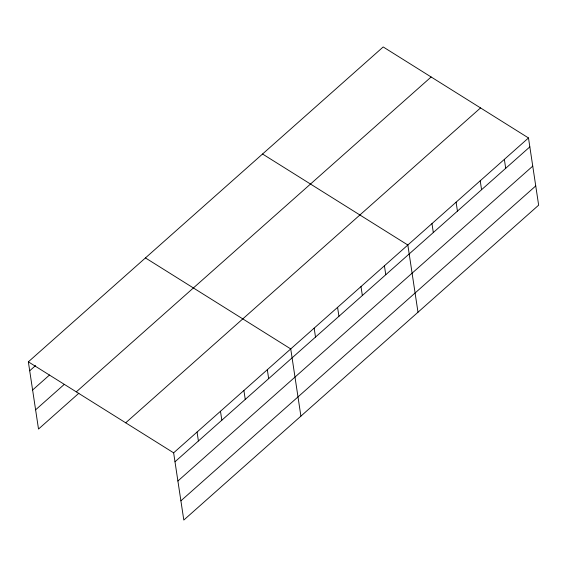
<?xml version="1.0" encoding="UTF-8"?>
<svg xmlns="http://www.w3.org/2000/svg" width="567" height="567" viewBox="0 0 567 567"><rect width="100%" height="100%" fill="white"/><g stroke="black" fill="none" stroke-linecap="round" stroke-linejoin="round"><path stroke-width="0.85" d="M28.35 361.838L383.193 46.955L528.487 137.951L538.65 205.162L183.807 520.045L173.637 452.835L28.35 361.838L38.513 429.049L78.848 393.257M29.704 370.775L35.558 365.58M32.61 390.004L49.527 375M35.608 409.821L64.234 384.419M76.297 391.868L431.14 76.984M125.697 422.805L480.54 107.921M173.637 452.835L528.487 137.951M174.99 461.772L529.833 146.888M177.896 481L532.746 166.117M180.894 500.817L535.744 185.933M262.549 154.011L407.836 245.008L417.999 312.226M145.45 257.928L290.736 348.925L300.9 416.135M504.354 159.362L505.707 168.3M480.228 180.774L481.574 189.711M456.095 202.185L457.449 211.122M431.969 223.596L433.316 232.534M384.419 265.795L385.766 274.733M360.995 286.576L362.348 295.513M337.578 307.357L338.931 316.294M314.161 328.137L315.507 337.074M267.319 369.705L268.673 378.643M243.895 390.486L245.249 399.423M220.478 411.266L221.832 420.204M197.061 432.054L198.407 440.991"/></g></svg>
